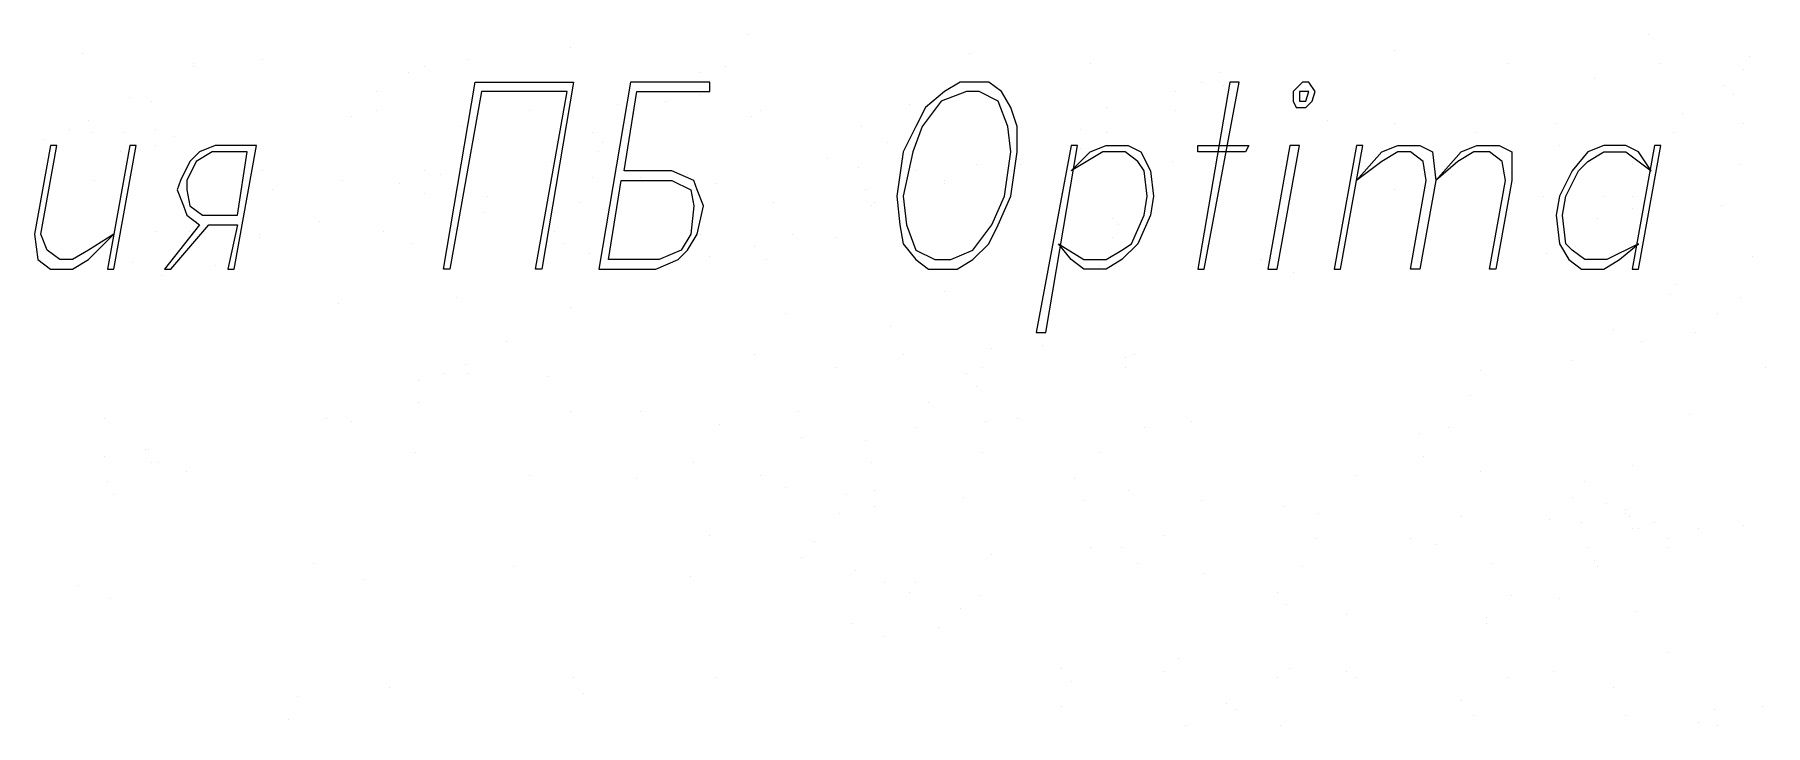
# Model space of a CAD drawing. Header units: millimetres. Extents: x 4241 to 6572, y 870 to 1291.
# Drawn here: x 5114.78 to 5137.9, y 895.76 to 904.99 of the extents above; entities that cross this region are included whole.
import ezdxf

# ---------------------------------------------------------------- set-up
doc = ezdxf.new("R2010")
doc.units = ezdxf.units.MM
doc.layers.add('PDF _0', color=7, linetype='Continuous')

msp = doc.modelspace()

# ---------------------------------------------------------------- linework, layer by layer
at = {"layer": 'PDF _0', "lineweight": 9}
for points in [[(5124.309, 904.9912), (5124.309, 904.9912)], [(5136.332, 904.9912), (5136.332, 904.9912)], [(5115.4186, 904.7372), (5115.4186, 904.7372)], [(5121.9382, 904.8219), (5121.9382, 904.8219)], [(5127.2724, 904.7372), (5127.2724, 904.7372)], [(5132.9453, 904.7795), (5132.9453, 904.7795)], [(5116.9004, 904.6102), (5116.9004, 904.6102)], [(5116.9004, 904.5679), (5116.9004, 904.5679)], [(5117.8317, 904.6525), (5117.8317, 904.6525)], [(5119.7791, 904.4832), (5119.7791, 904.4832)], [(5119.9908, 904.5679), (5119.9908, 904.5679)], [(5120.5835, 904.6525), (5120.5835, 904.6525)], [(5123.6739, 904.4832), (5123.6739, 904.4832)], [(5124.0126, 904.5679), (5124.0126, 904.5679)], [(5128.8811, 904.6102), (5128.8811, 904.6102)], [(5130.6168, 904.4832), (5130.6168, 904.4832)], [(5134.4693, 904.6102), (5134.4693, 904.6102)], [(5136.5014, 904.6102), (5136.5014, 904.6102)], [(5137.6021, 904.5255), (5137.6021, 904.5255)], [(5137.6868, 904.6949), (5137.6868, 904.6949)], [(5121.2185, 904.3562), (5121.2185, 904.3562)], [(5130.3628, 904.3562), (5130.3628, 904.3562)], [(5130.6592, 904.3139), (5130.6592, 904.3139)], [(5131.7599, 904.2715), (5131.7599, 904.2715)], [(5135.6123, 904.3985), (5135.6123, 904.3985)], [(5137.3481, 904.3139), (5137.3481, 904.3139)], [(5116.0537, 904.1445), (5116.0537, 904.1445)], [(5116.35, 904.1022), (5116.35, 904.1022)], [(5119.3558, 904.2292), (5119.3558, 904.2292)], [(5122.5732, 904.0599), (5122.5732, 904.0599)], [(5123.2082, 904.1022), (5123.2082, 904.1022)], [(5123.6739, 904.1869), (5123.6739, 904.1869)], [(5126.468, 904.0599), (5126.468, 904.0599)], [(5130.0242, 904.2292), (5130.0242, 904.2292)], [(5137.4751, 904.1869), (5137.4751, 904.1869)], [(5115.5033, 903.8482), (5115.5033, 903.8482)], [(5119.0171, 903.8905), (5119.0171, 903.8905)], [(5119.3558, 903.9752), (5119.3558, 903.9752)], [(5121.3879, 903.9752), (5121.3879, 903.9752)], [(5122.7849, 903.9329), (5122.7849, 903.9329)], [(5124.3513, 903.8905), (5124.3513, 903.8905)], [(5124.4783, 903.9752), (5124.4783, 903.9752)], [(5124.4783, 903.9752), (5124.4783, 903.9752)], [(5129.0928, 904.0175), (5129.0928, 904.0175)], [(5130.0242, 903.9752), (5130.0242, 903.9752)], [(5132.0562, 903.8482), (5132.0562, 903.8482)], [(5132.9453, 903.8058), (5132.9453, 903.8058)], [(5135.1043, 903.8058), (5135.1043, 903.8058)], [(5136.7977, 903.9329), (5136.7977, 903.9329)], [(5137.6021, 903.8058), (5137.6021, 903.8058)], [(5114.9106, 903.5942), (5114.9106, 903.5942)], [(5115.2493, 903.7212), (5115.2493, 903.7212)], [(5115.5457, 903.6788), (5115.5457, 903.6788)], [(5115.969, 903.6788), (5115.969, 903.6788)], [(5116.3923, 903.7212), (5116.3923, 903.7212)], [(5116.6464, 903.6365), (5116.6464, 903.6365)], [(5120.4988, 903.7635), (5120.4988, 903.7635)], [(5120.7105, 903.5942), (5120.7105, 903.5942)], [(5122.2345, 903.6788), (5122.2345, 903.6788)], [(5125.833, 903.7635), (5125.833, 903.7635)], [(5128.7541, 903.7212), (5128.7541, 903.7212)], [(5129.0928, 903.6788), (5129.0928, 903.6788)], [(5134.046, 903.6788), (5134.046, 903.6788)], [(5136.6707, 903.6788), (5136.6707, 903.6788)], [(5114.9106, 903.3402), (5114.9106, 903.3402)], [(5115.9267, 903.4248), (5115.9267, 903.4248)], [(5116.3923, 903.5095), (5116.3923, 903.5095)], [(5122.3192, 903.4248), (5122.3192, 903.4248)], [(5122.3616, 903.5518), (5122.3616, 903.5518)], [(5125.3673, 903.3402), (5125.3673, 903.3402)], [(5126.1717, 903.5518), (5126.1717, 903.5518)], [(5126.3834, 903.3402), (5126.3834, 903.3402)], [(5128.7541, 903.4672), (5128.7541, 903.4672)], [(5135.1467, 903.5095), (5135.1467, 903.5095)], [(5135.9934, 903.4672), (5135.9934, 903.4672)], [(5116.9004, 903.2132), (5116.9004, 903.2132)], [(5117.8317, 903.1708), (5117.8317, 903.1708)], [(5119.9908, 903.1708), (5119.9908, 903.1708)], [(5120.2025, 903.1285), (5120.2025, 903.1285)], [(5121.6842, 903.2978), (5121.6842, 903.2978)], [(5123.5046, 903.1285), (5123.5046, 903.1285)], [(5125.7907, 903.2132), (5125.7907, 903.2132)], [(5126.4257, 903.2978), (5126.4257, 903.2978)], [(5126.468, 903.1708), (5126.468, 903.1708)], [(5126.5527, 903.1708), (5126.5527, 903.1708)], [(5127.3571, 903.2555), (5127.3571, 903.2555)], [(5127.9497, 903.2555), (5127.9497, 903.2555)], [(5129.9818, 903.2978), (5129.9818, 903.2978)], [(5133.7073, 903.1285), (5133.7073, 903.1285)], [(5136.1204, 903.2555), (5136.1204, 903.2555)], [(5137.5597, 903.2555), (5137.5597, 903.2555)], [(5115.588, 903.0438), (5115.588, 903.0438)], [(5117.9587, 902.9168), (5117.9587, 902.9168)], [(5118.8901, 903.0438), (5118.8901, 903.0438)], [(5119.6521, 903.0015), (5119.6521, 903.0015)], [(5119.9908, 902.8745), (5119.9908, 902.8745)], [(5122.2345, 903.0862), (5122.2345, 903.0862)], [(5122.8696, 903.0862), (5122.8696, 903.0862)], [(5123.8856, 903.0015), (5123.8856, 903.0015)], [(5125.8753, 902.9168), (5125.8753, 902.9168)], [(5126.9337, 903.0438), (5126.9337, 903.0438)], [(5126.9337, 903.0015), (5126.9337, 903.0015)], [(5128.5001, 902.8745), (5128.5001, 902.8745)], [(5131.5059, 903.0015), (5131.5059, 903.0015)], [(5132.9453, 902.9168), (5132.9453, 902.9168)], [(5134.554, 903.0015), (5134.554, 903.0015)], [(5114.8683, 902.6628), (5114.8683, 902.6628)], [(5120.8375, 902.8321), (5120.8375, 902.8321)], [(5122.0652, 902.7475), (5122.0652, 902.7475)], [(5124.6476, 902.7475), (5124.6476, 902.7475)], [(5125.96, 902.7051), (5125.96, 902.7051)], [(5126.0023, 902.7475), (5126.0023, 902.7475)], [(5134.935, 902.8321), (5134.935, 902.8321)], [(5135.7393, 902.8321), (5135.7393, 902.8321)], [(5136.1204, 902.8321), (5136.1204, 902.8321)], [(5136.1204, 902.6628), (5136.1204, 902.6628)], [(5137.3057, 902.7051), (5137.3057, 902.7051)], [(5116.9427, 902.4935), (5116.9427, 902.4935)], [(5118.5938, 902.4935), (5118.5938, 902.4935)], [(5120.7952, 902.6205), (5120.7952, 902.6205)], [(5122.4462, 902.6205), (5122.4462, 902.6205)], [(5129.1775, 902.5358), (5129.1775, 902.5358)], [(5129.2621, 902.4511), (5129.2621, 902.4511)], [(5135.6547, 902.5358), (5135.6547, 902.5358)], [(5116.3923, 902.3665), (5116.3923, 902.3665)], [(5116.858, 902.3665), (5116.858, 902.3665)], [(5117.7894, 902.3241), (5117.7894, 902.3241)], [(5117.7894, 902.2818), (5117.7894, 902.2818)], [(5119.4405, 902.3665), (5119.4405, 902.3665)], [(5119.8215, 902.1971), (5119.8215, 902.1971)], [(5121.7265, 902.3665), (5121.7265, 902.3665)], [(5121.8535, 902.1971), (5121.8535, 902.1971)], [(5123.6739, 902.3241), (5123.6739, 902.3241)], [(5124.9016, 902.3241), (5124.9016, 902.3241)], [(5125.4943, 902.2818), (5125.4943, 902.2818)], [(5129.1775, 902.2818), (5129.1775, 902.2818)], [(5134.3423, 902.2818), (5134.3423, 902.2818)], [(5116.096, 901.9431), (5116.096, 901.9431)], [(5117.4931, 902.1548), (5117.4931, 902.1548)], [(5122.1922, 902.0701), (5122.1922, 902.0701)], [(5123.8009, 902.0278), (5123.8009, 902.0278)], [(5124.3936, 902.1548), (5124.3936, 902.1548)], [(5124.563, 901.9855), (5124.563, 901.9855)], [(5126.595, 902.0278), (5126.595, 902.0278)], [(5130.4475, 902.1548), (5130.4475, 902.1548)], [(5131.1672, 901.9855), (5131.1672, 901.9855)], [(5134.9773, 902.0701), (5134.9773, 902.0701)], [(5135.3583, 902.1548), (5135.3583, 902.1548)], [(5137.7291, 902.0278), (5137.7291, 902.0278)], [(5116.477, 901.7738), (5116.477, 901.7738)], [(5117.1967, 901.9008), (5117.1967, 901.9008)], [(5129.0081, 901.9008), (5129.0081, 901.9008)], [(5131.5905, 901.8161), (5131.5905, 901.8161)], [(5120.4142, 901.4774), (5120.4142, 901.4774)], [(5126.9337, 901.5621), (5126.9337, 901.5621)], [(5136.6284, 901.5198), (5136.6284, 901.5198)], [(5136.7131, 901.6468), (5136.7131, 901.6468)], [(5137.5597, 901.4774), (5137.5597, 901.4774)], [(5118.8478, 901.3928), (5118.8478, 901.3928)], [(5121.9382, 901.3504), (5121.9382, 901.3504)], [(5124.817, 901.2658), (5124.817, 901.2658)], [(5137.2634, 901.2658), (5137.2634, 901.2658)], [(5126.214, 901.0964), (5126.214, 901.0964)], [(5135.8664, 901.0541), (5135.8664, 901.0541)], [(5121.0915, 900.8847), (5121.0915, 900.8847)], [(5127.5687, 900.8001), (5127.5687, 900.8001)], [(5128.2461, 900.8424), (5128.2461, 900.8424)], [(5136.2474, 900.8847), (5136.2474, 900.8847)], [(5136.9671, 901.0118), (5136.9671, 901.0118)], [(5120.5412, 900.5884), (5120.5412, 900.5884)], [(5124.3936, 900.7154), (5124.3936, 900.7154)], [(5126.3834, 900.7154), (5126.3834, 900.7154)], [(5129.3468, 900.6731), (5129.3468, 900.6731)], [(5129.4738, 900.7154), (5129.4738, 900.7154)], [(5135.316, 900.6307), (5135.316, 900.6307)], [(5119.9061, 900.3767), (5119.9061, 900.3767)], [(5120.2448, 900.4614), (5120.2448, 900.4614)], [(5120.5835, 900.4614), (5120.5835, 900.4614)], [(5121.6419, 900.4191), (5121.6419, 900.4191)], [(5125.4943, 900.5461), (5125.4943, 900.5461)], [(5127.2301, 900.4614), (5127.2301, 900.4614)], [(5127.4417, 900.5461), (5127.4417, 900.5461)], [(5129.3468, 900.5461), (5129.3468, 900.5461)], [(5134.0883, 900.5037), (5134.0883, 900.5037)], [(5137.8984, 900.5461), (5137.8984, 900.5461)], [(5127.3571, 900.2921), (5127.3571, 900.2921)], [(5133.9613, 900.1651), (5133.9613, 900.1651)], [(5115.715, 899.8687), (5115.715, 899.8687)], [(5118.6784, 899.8687), (5118.6784, 899.8687)], [(5119.9061, 900.0804), (5119.9061, 900.0804)], [(5121.9382, 899.9534), (5121.9382, 899.9534)], [(5122.8696, 899.9534), (5122.8696, 899.9534)], [(5124.9863, 899.9534), (5124.9863, 899.9534)], [(5126.722, 900.0804), (5126.722, 900.0804)], [(5127.9074, 899.8687), (5127.9074, 899.8687)], [(5136.8824, 899.911), (5136.8824, 899.911)], [(5119.0171, 899.8264), (5119.0171, 899.8264)], [(5123.9279, 899.784), (5123.9279, 899.784)], [(5126.5527, 899.7417), (5126.5527, 899.7417)], [(5127.4841, 899.8264), (5127.4841, 899.8264)], [(5129.6008, 899.7417), (5129.6008, 899.7417)], [(5130.2358, 899.8264), (5130.2358, 899.8264)], [(5133.2839, 899.657), (5133.2839, 899.657)], [(5133.6649, 899.7417), (5133.6649, 899.7417)], [(5116.2653, 899.4454), (5116.2653, 899.4454)], [(5116.3077, 899.4454), (5116.3077, 899.4454)], [(5119.8638, 899.403), (5119.8638, 899.403)], [(5125.0286, 899.6147), (5125.0286, 899.6147)], [(5125.8753, 899.5724), (5125.8753, 899.5724)], [(5127.4417, 899.403), (5127.4417, 899.403)], [(5129.0081, 899.403), (5129.0081, 899.403)], [(5115.715, 899.3607), (5115.715, 899.3607)], [(5116.35, 899.276), (5116.35, 899.276)], [(5116.4347, 899.276), (5116.4347, 899.276)], [(5123.5893, 899.276), (5123.5893, 899.276)], [(5125.96, 899.276), (5125.96, 899.276)], [(5133.3263, 899.3607), (5133.3263, 899.3607)], [(5136.1204, 899.2337), (5136.1204, 899.2337)], [(5115.7573, 899.022), (5115.7573, 899.022)], [(5116.8157, 899.149), (5116.8157, 899.149)], [(5121.3879, 899.1067), (5121.3879, 899.1067)], [(5122.8272, 899.0643), (5122.8272, 899.0643)], [(5124.4783, 899.1067), (5124.4783, 899.1067)], [(5124.817, 898.9373), (5124.817, 898.9373)], [(5128.6694, 899.0643), (5128.6694, 899.0643)], [(5128.6694, 899.0643), (5128.6694, 899.0643)], [(5132.4372, 899.1067), (5132.4372, 899.1067)], [(5134.0883, 899.149), (5134.0883, 899.149)], [(5134.0883, 899.149), (5134.0883, 899.149)], [(5135.4853, 899.022), (5135.4853, 899.022)], [(5115.842, 898.8527), (5115.842, 898.8527)], [(5125.6213, 898.8527), (5125.6213, 898.8527)], [(5126.0023, 898.895), (5126.0023, 898.895)], [(5127.1877, 898.8103), (5127.1877, 898.8103)], [(5128.7964, 898.768), (5128.7964, 898.768)], [(5129.3891, 898.895), (5129.3891, 898.895)], [(5130.3628, 898.768), (5130.3628, 898.768)], [(5135.316, 898.8103), (5135.316, 898.8103)], [(5135.7817, 898.7257), (5135.7817, 898.7257)], [(5125.5367, 898.5987), (5125.5367, 898.5987)], [(5126.0023, 898.6833), (5126.0023, 898.6833)], [(5131.4635, 898.6833), (5131.4635, 898.6833)], [(5131.9292, 898.5987), (5131.9292, 898.5987)], [(5133.8343, 898.5563), (5133.8343, 898.5563)], [(5135.0197, 898.514), (5135.0197, 898.514)], [(5136.0357, 898.641), (5136.0357, 898.641)], [(5136.0357, 898.5987), (5136.0357, 898.5987)], [(5136.078, 898.5563), (5136.078, 898.5563)], [(5123.8009, 898.3023), (5123.8009, 898.3023)], [(5129.8548, 898.3023), (5129.8548, 898.3023)], [(5131.8869, 898.26), (5131.8869, 898.26)], [(5133.1569, 898.26), (5133.1569, 898.26)], [(5135.443, 898.4717), (5135.443, 898.4717)], [(5136.1204, 898.387), (5136.1204, 898.387)], [(5136.205, 898.387), (5136.205, 898.387)], [(5136.4167, 898.4717), (5136.4167, 898.4717)], [(5136.586, 898.26), (5136.586, 898.26)], [(5137.0094, 898.387), (5137.0094, 898.387)], [(5137.6021, 898.4293), (5137.6021, 898.4293)], [(5125.198, 898.2177), (5125.198, 898.2177)], [(5127.5687, 898.0483), (5127.5687, 898.0483)], [(5128.8811, 898.133), (5128.8811, 898.133)], [(5129.3045, 898.133), (5129.3045, 898.133)], [(5133.4956, 898.1753), (5133.4956, 898.1753)], [(5135.5277, 898.133), (5135.5277, 898.133)], [(5136.586, 898.133), (5136.586, 898.133)], [(5118.5091, 897.9213), (5118.5091, 897.9213)], [(5121.1762, 897.879), (5121.1762, 897.879)], [(5125.0286, 898.006), (5125.0286, 898.006)], [(5125.7483, 897.8366), (5125.7483, 897.8366)], [(5129.5161, 897.9213), (5129.5161, 897.9213)], [(5130.4052, 897.7943), (5130.4052, 897.7943)], [(5131.7175, 897.879), (5131.7175, 897.879)], [(5134.2576, 897.9213), (5134.2576, 897.9213)], [(5135.6123, 897.9636), (5135.6123, 897.9636)], [(5135.6547, 897.879), (5135.6547, 897.879)], [(5115.3763, 897.625), (5115.3763, 897.625)], [(5119.1864, 897.7096), (5119.1864, 897.7096)], [(5123.5469, 897.752), (5123.5469, 897.752)], [(5126.1294, 897.6673), (5126.1294, 897.6673)], [(5126.5527, 897.6673), (5126.5527, 897.6673)], [(5115.7997, 897.4556), (5115.7997, 897.4556)], [(5126.468, 897.5403), (5126.468, 897.5403)], [(5127.1454, 897.3286), (5127.1454, 897.3286)], [(5127.3994, 897.498), (5127.3994, 897.498)], [(5131.3789, 897.5403), (5131.3789, 897.5403)], [(5131.5059, 897.371), (5131.5059, 897.371)], [(5134.5116, 897.498), (5134.5116, 897.498)], [(5135.1467, 897.4556), (5135.1467, 897.4556)], [(5125.706, 897.1169), (5125.706, 897.1169)], [(5132.3102, 897.244), (5132.3102, 897.244)], [(5134.173, 897.2016), (5134.173, 897.2016)], [(5134.173, 897.1169), (5134.173, 897.1169)], [(5136.1627, 897.2863), (5136.1627, 897.2863)], [(5126.1294, 896.9476), (5126.1294, 896.9476)], [(5126.849, 897.0746), (5126.849, 897.0746)], [(5130.0665, 896.6513), (5130.0665, 896.6513)], [(5136.586, 896.7359), (5136.586, 896.7359)], [(5121.9805, 896.3973), (5121.9805, 896.3973)], [(5123.8856, 896.3973), (5123.8856, 896.3973)], [(5128.5001, 896.5243), (5128.5001, 896.5243)], [(5129.8548, 896.4819), (5129.8548, 896.4819)], [(5131.3789, 896.3973), (5131.3789, 896.3973)], [(5131.5482, 896.5243), (5131.5482, 896.5243)], [(5132.3102, 896.4819), (5132.3102, 896.4819)], [(5132.4372, 896.3973), (5132.4372, 896.3973)], [(5134.4693, 896.3973), (5134.4693, 896.3973)], [(5134.4693, 896.3973), (5134.4693, 896.3973)], [(5135.062, 896.4819), (5135.062, 896.4819)], [(5119.5251, 896.2703), (5119.5251, 896.2703)], [(5122.1075, 896.1856), (5122.1075, 896.1856)], [(5128.6271, 896.3549), (5128.6271, 896.3549)], [(5135.8664, 896.2703), (5135.8664, 896.2703)], [(5118.2974, 896.1432), (5118.2974, 896.1432)], [(5128.5001, 896.0162), (5128.5001, 896.0162)], [(5130.7015, 896.0586), (5130.7015, 896.0586)], [(5130.8285, 895.9739), (5130.8285, 895.9739)], [(5133.8343, 896.1009), (5133.8343, 896.1009)], [(5137.2211, 895.9739), (5137.2211, 895.9739)], [(5137.8561, 896.0162), (5137.8561, 896.0162)], [(5118.1704, 895.8469), (5118.1704, 895.8469)], [(5130.1512, 895.7622), (5130.1512, 895.7622)], [(5131.4212, 895.7622), (5131.4212, 895.7622)], [(5134.0036, 895.8892), (5134.0036, 895.8892)], [(5136.0357, 895.8892), (5136.0357, 895.8892)], [(5137.0094, 895.8046), (5137.0094, 895.8046)], [(5137.2634, 895.7622), (5137.2634, 895.7622)]]:
    msp.add_lwpolyline(points, dxfattribs=at)
at = {"layer": 'PDF _0', "lineweight": 25}
for points in [[(5120.3295, 901.8584), (5120.2448, 901.8584), (5120.6682, 904.3562), (5121.9805, 904.3562), (5121.5572, 901.8584), (5121.4725, 901.8584), (5121.8959, 904.2292), (5120.7528, 904.2292)], [(5122.8272, 904.2292), (5123.8009, 904.2292), (5123.8009, 904.3562), (5122.7426, 904.3562), (5122.3192, 901.8584), (5123.0812, 901.8584), (5123.3776, 901.9855), (5123.5046, 902.1125), (5123.6316, 902.3241), (5123.7163, 902.7051), (5123.6316, 902.9168), (5123.5893, 903.0438), (5123.2929, 903.1708), (5122.6579, 903.1708)], [(5127.1454, 904.3562), (5126.9337, 904.2292), (5126.6797, 904.0175), (5126.5527, 903.7635), (5126.3834, 903.4248), (5126.2987, 902.8321), (5126.341, 902.4511), (5126.3834, 902.1971), (5126.5527, 901.9855), (5126.722, 901.8584), (5127.1031, 901.8584), (5127.3147, 901.9855), (5127.5264, 902.1971), (5127.6534, 902.4511), (5127.8227, 902.8321), (5127.9074, 903.4248), (5127.9074, 903.7635), (5127.8227, 904.0175), (5127.6957, 904.2292), (5127.5264, 904.3562)], [(5130.4052, 901.8584), (5130.8708, 904.3562), (5130.7438, 904.3562), (5130.3205, 901.8584)], [(5131.7175, 904.3562), (5131.5905, 904.2292), (5131.5905, 904.1022), (5131.6329, 904.0175), (5131.7599, 904.0175), (5131.8445, 904.1022), (5131.8869, 904.2292), (5131.8022, 904.3562)], [(5127.2301, 904.2292), (5126.8914, 904.1022), (5126.6374, 903.7635), (5126.5104, 903.4248), (5126.3834, 902.8321), (5126.4257, 902.4511), (5126.5527, 902.1125), (5126.8067, 901.9855), (5127.0184, 901.9855), (5127.3147, 902.1125), (5127.5687, 902.4511), (5127.7381, 902.8321), (5127.8227, 903.4248), (5127.7804, 903.7635), (5127.6534, 904.1022), (5127.3994, 904.2292)], [(5131.6752, 904.2292), (5131.6752, 904.1022), (5131.7599, 904.1022), (5131.8022, 904.2292)], [(5115.842, 902.3241), (5115.5033, 902.1125), (5115.2916, 901.9855), (5115.1223, 901.9855), (5114.953, 902.1125), (5114.8683, 902.3241), (5115.08, 903.5095), (5114.9953, 903.5095), (5114.7836, 902.3241), (5114.826, 901.9855), (5114.9953, 901.8584), (5115.2916, 901.8584), (5115.5033, 901.9855), (5115.842, 902.3241), (5115.7573, 901.8584), (5115.842, 901.8584), (5116.1383, 903.5095), (5116.0537, 903.5095)], [(5117.112, 902.4511), (5117.4931, 902.4511), (5117.366, 901.8584), (5117.4507, 901.8584), (5117.7471, 903.5095), (5117.1967, 903.5095), (5116.985, 903.4248), (5116.858, 903.2978), (5116.731, 903.0438), (5116.6887, 902.9168), (5116.7734, 902.7051), (5116.8157, 902.5781), (5116.985, 902.4511), (5116.5194, 901.8584), (5116.604, 901.8584)], [(5117.4931, 902.5781), (5117.6201, 903.4248), (5117.1544, 903.4248), (5116.9427, 903.2978), (5116.8157, 903.0438), (5116.8157, 902.9168), (5116.858, 902.7051), (5117.0274, 902.5781)], [(5128.2884, 901.0118), (5128.7118, 903.5095), (5128.6271, 903.5095), (5128.1614, 901.0118)], [(5128.4578, 902.1971), (5128.7964, 901.9855), (5129.0928, 901.9855), (5129.3045, 902.1125), (5129.4315, 902.1971), (5129.6008, 902.5781), (5129.6431, 902.8321), (5129.6008, 903.1708), (5129.5161, 903.2978), (5129.3468, 903.4248), (5129.0505, 903.4248), (5128.6271, 903.1708), (5128.8811, 903.4248), (5129.0928, 903.5095), (5129.3891, 903.5095), (5129.5585, 903.4248), (5129.6855, 903.1708), (5129.7278, 902.8321), (5129.6855, 902.5781), (5129.5161, 902.1971), (5129.3045, 901.9855), (5129.0928, 901.8584), (5128.7964, 901.8584), (5128.6271, 901.9855)], [(5130.9555, 903.4248), (5130.3205, 903.4248), (5130.3205, 903.5095), (5130.9979, 903.5095)], [(5131.3789, 901.8584), (5131.6752, 903.5095), (5131.5482, 903.5095), (5131.2519, 901.8584)], [(5132.2256, 901.8584), (5132.5219, 903.5095), (5132.4372, 903.5095), (5132.1409, 901.8584)], [(5133.2839, 901.8584), (5133.1569, 901.8584), (5133.3686, 903.0438), (5133.3263, 903.2978), (5133.1569, 903.4248), (5132.9876, 903.4248), (5132.7759, 903.2978), (5132.4372, 903.0438), (5132.7759, 903.4248), (5132.9876, 903.5095), (5133.2839, 903.5095), (5133.4533, 903.4248), (5133.4956, 903.0438)], [(5134.3, 901.8584), (5134.2153, 901.8584), (5134.427, 903.0438), (5134.3846, 903.2978), (5134.2153, 903.4248), (5134.0036, 903.4248), (5133.7919, 903.2978), (5133.4956, 903.0438), (5133.8343, 903.4248), (5134.046, 903.5095), (5134.3423, 903.5095), (5134.5116, 903.4248), (5134.5116, 903.0438)], [(5136.205, 902.1971), (5135.7817, 901.9855), (5135.4853, 901.9855), (5135.316, 902.1125), (5135.2313, 902.1971), (5135.189, 902.5781), (5135.2313, 902.8321), (5135.4007, 903.1708), (5135.5277, 903.2978), (5135.7393, 903.4248), (5136.0357, 903.4248), (5136.3744, 903.1708), (5136.205, 903.4248), (5136.0357, 903.5095), (5135.7393, 903.5095), (5135.5277, 903.4248), (5135.316, 903.1708), (5135.1467, 902.8321), (5135.1043, 902.5781), (5135.1467, 902.1971), (5135.2737, 901.9855), (5135.443, 901.8584), (5135.7393, 901.8584), (5135.951, 901.9855)], [(5136.205, 901.8584), (5136.5014, 903.5095), (5136.4167, 903.5095), (5136.1204, 901.8584)], [(5122.6156, 903.0438), (5123.2929, 903.0438), (5123.5469, 902.9168), (5123.5893, 902.7051), (5123.5469, 902.3241), (5123.4199, 902.1125), (5123.1236, 901.9855), (5122.4462, 901.9855)]]:
    msp.add_lwpolyline(points, close=True, dxfattribs=at)

doc.saveas('drawing.dxf')
